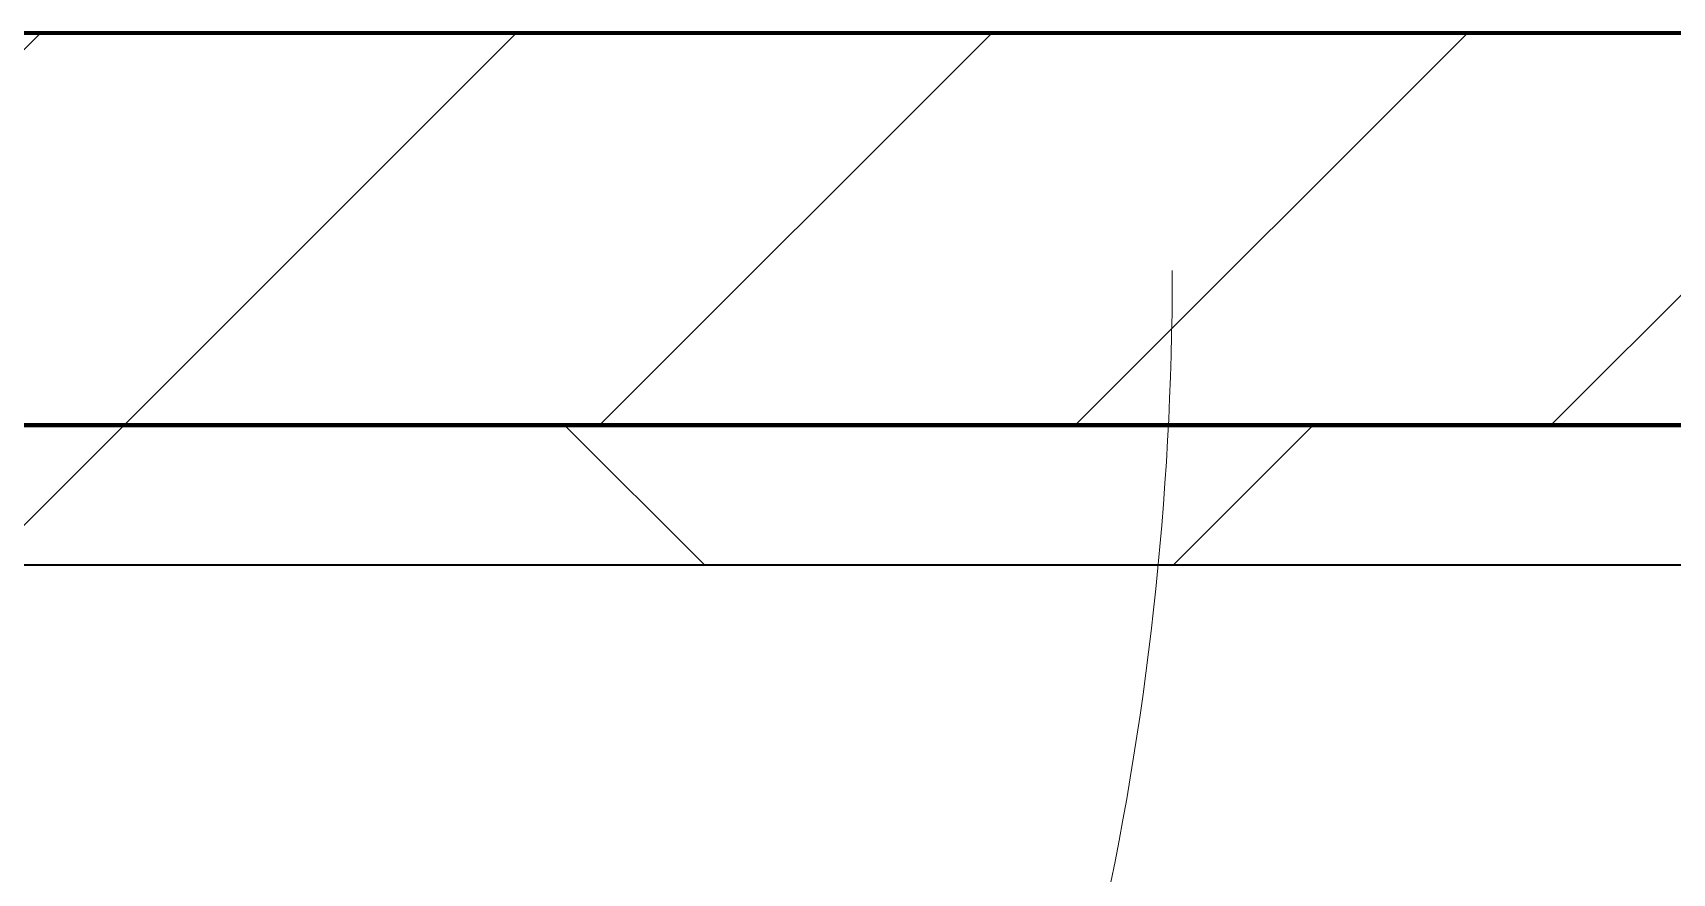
# Model space of a CAD drawing. Header units: millimetres. Extents: x -726012 to -647389, y -20772 to 18805.
# Drawn here: x -697389 to -696804, y 8459 to 8759 of the extents above; entities that cross this region are included whole.
import ezdxf
from ezdxf.xclip import XClip

# ---------------------------------------------------------------- set-up
doc = ezdxf.new("R2010")
doc.units = ezdxf.units.MM
doc.header["$XCLIPFRAME"] = 0
for name, color, linetype, lineweight in [('A-DOOR-E', 2, 'Continuous', 25), ('A-DOOR-OPNG', 2, 'Continuous', 9), ('A-GLAZ-CURT', 2, 'Continuous', 9), ('A-WALL', 5, 'Continuous', 35), ('A-WALL-FNSH', 2, 'Continuous', 35), ('A-WALL-PATT', 1, 'Continuous', 35)]:
    doc.layers.add(name, color=color, linetype=linetype, lineweight=lineweight)
doc.layers.add('A11_ALU.SOLID SHEET', color=2, linetype='Continuous')

# ---------------------------------------------------------------- blocks, each defined once
blk = doc.blocks.new('DPA_AC-SG-PI - A1_1200x1300 mm-V1-4233-01 ENLARGED MULTI-PURPOSE LEVEL - REFLECTED CEILING PLAN - SHEET 4')
at = {"layer": 'A-DOOR-OPNG'}
blk.add_arc((-500, -14.8), 1100, 334.74419, 0, dxfattribs=at)
blk = doc.blocks.new('PPLS-PP19_Custom Tile Pattern - Custom Tile Pattern-V123-4233-01 ENLARGED MULTI-PURPOSE LEVEL - REFLECTED CEILING PLAN - SHEET 4')
at = {"layer": 'A-GLAZ-CURT'}
for p, q in [((-300, 0), (300, 0)), ((300, 0), (-300, 0)), ((195.99, 0), (199.65, 0)), ((199.65, 0), (195.99, 0)), ((200.63, 0), (213.31, 0)), ((213.31, 0), (200.63, 0)), ((230.06, 0), (300, 0)), ((-300, -50), (300, -50)), ((300, -50), (-300, -50))]:
    blk.add_line(p, q, dxfattribs=at)
for points, knots in [([(-3.35, 0), (-0.59, 0), (14.04, 0), (42.82, 0), (88.72, 0), (120.63, 0), (138.28, 0), (138.53, 0)], [-439.821474, -439.821474, -439.821474, -439.821474, -429.606584, -390.253598, -346.313304, -291.370682, -290.5735, -290.5735, -290.5735, -290.5735]), ([(27.89, 0), (29.09, 0), (33.4, 0), (48.37, 0), (71.92, 0), (100.57, 0), (116.36, 0), (128.63, 0), (128.95, 0)], [-147.777612, -147.777612, -147.777612, -147.777612, -135.792042, -118.513713, -97.899267, -63.759246, -39.050993, -35.895543, -35.895543, -35.895543, -35.895543]), ([(136.44, 0), (121.66, 0), (86.93, 0), (51.16, 0), (31.18, 0)], [-106.750556, -106.750556, -106.750556, -106.750556, -59.610984, 0, 0, 0, 0]), ([(36.29, 0), (37.77, 0), (48.82, 0), (64.79, 0), (95.91, 0), (124.45, 0), (132.42, 0), (134.6, 0)], [-314.598523, -314.598523, -314.598523, -314.598523, -305.899624, -287.17622, -249.500363, -194.761443, -152.241002, -152.241002, -152.241002, -152.241002]), ([(168.37, 0), (167.68, 0), (162.47, 0), (147.02, 0), (109.77, 0), (79.78, 0), (65.71, 0), (64, 0)], [-543.375029, -543.375029, -543.375029, -543.375029, -530.793311, -458.593899, -401.860199, -357.622665, -351.694088, -351.694088, -351.694088, -351.694088]), ([(94.4, 0), (94.4, 0), (94.64, 0), (99.11, 0), (108.97, 0), (120.79, 0), (139.94, 0), (163.31, 0), (185.23, 0), (193.62, 0), (194.69, 0), (194.79, 0)], [-2348.345796, -2348.345796, -2348.345796, -2348.345796, -2310.419338, -2233.599744, -2052.234781, -1843.028543, -1530.39897, -1095.004608, -529.74427, -295.064701, -265.121568, -265.121568, -265.121568, -265.121568]), ([(129.02, 0), (129.02, 0), (124.41, 0), (122.35, 0), (114.96, 0), (108.04, 0), (103.09, 0)], [-35.386604, -35.386604, -35.386604, -35.386604, -31.430235, -22.807238, -15.488593, 0, 0, 0, 0]), ([(157.9, 0), (156.77, 0), (151.67, 0), (143.29, 0), (134.04, 0), (126.24, 0), (118.6, 0), (114.23, 0), (111.98, 0), (105.66, 0), (105.23, 0), (105.23, 0)], [-10292.955006, -10292.955006, -10292.955006, -10292.955006, -10098.273015, -9847.788484, -9677.714971, -9567.007022, -9453.21225, -9220.200448, -9012.77275, -8966.157302, -8929.495943, -8929.495943, -8929.495943, -8929.495943]), ([(128.58, 0), (128.8, 0), (130.16, 0), (139.26, 0), (152.67, 0), (161.24, 0), (162.19, 0), (162.75, 0)], [-633.326174, -633.326174, -633.326174, -633.326174, -627.736123, -618.981161, -602.094757, -592.980799, -581.414464, -581.414464, -581.414464, -581.414464]), ([(137.1, 0), (136, 0), (133.64, 0), (129.87, 0), (129.11, 0)], [-670.405967, -670.405967, -670.405967, -670.405967, -651.020627, -640.742133, -640.742133, -640.742133, -640.742133]), ([(193.8, 0), (193.33, 0), (190.11, 0), (183.13, 0), (171, 0), (161.95, 0), (161.28, 0), (158.35, 0), (157.85, 0), (157.77, 0)], [-11665.349007, -11665.349007, -11665.349007, -11665.349007, -11565.880756, -11105.624034, -10839.086983, -10768.332124, -10666.779182, -10580.760289, -10550.278881, -10550.278881, -10550.278881, -10550.278881]), ([(300, 0), (286.53, 0), (254.22, 0), (207.11, 0), (177.41, 0), (159.34, 0), (158.33, 0), (158.3, 0)], [-285.253232, -285.253232, -285.253232, -285.253232, -244.693688, -187.987675, -143.776725, -129.632772, -123.352749, -123.352749, -123.352749, -123.352749]), ([(159.07, 0), (159.13, 0), (160.84, 0), (165.21, 0), (174.15, 0), (185.98, 0), (208.82, 0), (219.42, 0), (230.06, 0)], [-115.643202, -115.643202, -115.643202, -115.643202, -114.681583, -87.660824, -65.295536, -41.623857, -24.459831, 0, 0, 0, 0]), ([(162.75, 0), (165.4, 0), (170.91, 0), (172.61, 0), (172.61, 0)], [-111.264224, -111.264224, -111.264224, -111.264224, -56.742688, -19.085662, -19.085662, -19.085662, -19.085662]), ([(247.1, 0), (246.76, 0), (245.04, 0), (238.34, 0), (226.56, 0), (221.1, 0), (200.27, 0), (182.99, 0), (174.27, 0), (169.67, 0), (168.99, 0)], [-9649.085549, -9649.085549, -9649.085549, -9649.085549, -9581.591397, -9406.094246, -9221.510254, -9016.44624, -8717.832359, -8253.978395, -8152.463617, -8069.855175, -8069.855175, -8069.855175, -8069.855175]), ([(200.7, 0), (196.59, 0), (185.93, 0), (175.3, 0), (169.49, 0)], [-178.968648, -178.968648, -178.968648, -178.968648, -162.427601, -142.916156, -142.916156, -142.916156, -142.916156]), ([(171.51, 0), (176.48, 0), (193.23, 0), (198.1, 0), (200.4, 0), (200.69, 0)], [-7971.819559, -7971.819559, -7971.819559, -7971.819559, -7784.112253, -7606.717214, -7580.375176, -7580.375176, -7580.375176, -7580.375176]), ([(172.07, 0), (177.66, 0), (187.87, 0), (201.08, 0), (207.47, 0), (213.96, 0), (215.11, 0)], [-255.364076, -255.364076, -255.364076, -255.364076, -237.955587, -223.92608, -215.862851, -208.75215, -208.75215, -208.75215, -208.75215]), ([(200.84, 0), (204.01, 0), (208.96, 0), (213.9, 0), (241.96, 0), (266.73, 0), (281.71, 0), (291.71, 0), (296.52, 0), (297.86, 0), (298.09, 0)], [-7575.738696, -7575.738696, -7575.738696, -7575.738696, -7289.299508, -7042.621073, -6582.165592, -6068.460911, -5766.029927, -5566.724884, -5280.360606, -5199.253518, -5199.253518, -5199.253518, -5199.253518]), ([(215.22, 0), (214.62, 0), (210.55, 0), (206.83, 0), (202.71, 0), (201.75, 0)], [-203.825446, -203.825446, -203.825446, -203.825446, -198.527383, -184.406837, -180.398796, -180.398796, -180.398796, -180.398796]), ([(300, 0), (288.22, 0), (262, 0), (230.43, 0), (219.94, 0), (219.02, 0)], [-12528.858583, -12528.858583, -12528.858583, -12528.858583, -11905.454923, -11162.864862, -10856.732305, -10856.732305, -10856.732305, -10856.732305]), ([(219.9, 0), (220.86, 0), (227.84, 0), (242.06, 0), (246.54, 0), (246.96, 0)], [-10670.940496, -10670.940496, -10670.940496, -10670.940496, -10511.382485, -9925.173265, -9834.877357, -9834.877357, -9834.877357, -9834.877357]), ([(284.76, 0), (284.76, 0), (285.09, 0), (287.47, 0), (293.59, 0), (297.76, 0), (300, 0)], [-4110.630118, -4110.630118, -4110.630118, -4110.630118, -4053.389046, -3959.664717, -3862.421465, -3746.95702, -3746.95702, -3746.95702, -3746.95702]), ([(297.38, 0), (295.84, 0), (291.62, 0), (285.38, 0), (284.87, 0)], [-4803.172655, -4803.172655, -4803.172655, -4803.172655, -4358.271401, -4143.037883, -4143.037883, -4143.037883, -4143.037883])]:
    blk.add_open_spline(points, degree=3, knots=knots, dxfattribs=at)
for points in [[(168.74, 0), (168.74, 0), (169.81, 0), (171.51, 0)], [(195.11, 0), (194.91, 0), (194.44, 0), (193.8, 0)]]:
    blk.add_open_spline(points, degree=3, dxfattribs=at)
blk = doc.blocks.new('PPLS-PP19_Custom Tile Pattern - Custom Tile Pattern-V124-4233-01 ENLARGED MULTI-PURPOSE LEVEL - REFLECTED CEILING PLAN - SHEET 4')
at = {"layer": 'A-GLAZ-CURT'}
for p, q in [((-300, 0), (300, 0)), ((300, 0), (-300, 0)), ((-293.07, 0), (-275.75, 0)), ((-275.75, 0), (-293.07, 0)), ((-222.32, 0), (-205, 0)), ((-205, 0), (-222.32, 0)), ((-300, -50), (300, -50)), ((300, -50), (-300, -50))]:
    blk.add_line(p, q, dxfattribs=at)
at = {"layer": 'A-GLAZ-CURT', "flags": 128}
for points in [[(-300, 0), (-291.56, 0), (-283.3, 0), (-275.2, 0), (-267.26, 0), (-259.45, 0), (-251.77, 0), (-244.2, 0), (-236.74, 0), (-229.36, 0), (-222.06, 0), (-214.83, 0), (-207.71, 0), (-200.76, 0), (-194.02, 0), (-187.54, 0), (-181.38, 0), (-175.58, 0), (-170.25, 0), (-165.64, 0), (-162.01, 0), (-159.53, 0), (-157.46, 0), (-154.52, 0), (-149.42, 0), (-141.84, 0), (-132.81, 0), (-126.08, 0)], [(-125.66, 0), (-128.55, 0), (-134.16, 0), (-140.03, 0), (-145.5, 0), (-150.63, 0), (-155.53, 0), (-160.27, 0), (-164.95, 0), (-169.65, 0), (-174.47, 0), (-179.49, 0), (-184.81, 0), (-190.44, 0), (-196.37, 0), (-202.58, 0), (-209.04, 0), (-215.73, 0), (-222.63, 0), (-229.72, 0), (-236.97, 0), (-244.39, 0), (-251.96, 0), (-259.67, 0), (-267.51, 0), (-275.48, 0), (-283.55, 0), (-291.73, 0), (-300, 0)]]:
    blk.add_lwpolyline(points, dxfattribs=at)
at = {"layer": 'A-GLAZ-CURT'}
for points in [[(-300, 0), (-287.55, 0), (-275.31, 0), (-263.64, 0)], [(-262.78, 0), (-264.01, 0), (-264.9, 0), (-265.4, 0)], [(-39.84, 0), (-39.08, 0), (-38.11, 0), (-37.36, 0)], [(24.49, 0), (25.23, 0), (25.72, 0), (26.04, 0)], [(80.35, 0), (79.57, 0), (78.27, 0), (76.63, 0)], [(79.34, 0), (81.22, 0), (82.78, 0), (83.66, 0)], [(84.06, 0), (83.48, 0), (82.41, 0), (81.72, 0)]]:
    blk.add_open_spline(points, degree=3, dxfattribs=at)
for points, knots in [([(-262.92, 0), (-269.62, 0), (-281.69, 0), (-294.48, 0), (-300, 0)], [-14117.930795, -14117.930795, -14117.930795, -14117.930795, -13729.592194, -13439.944408, -13439.944408, -13439.944408, -13439.944408]), ([(-126.01, 0), (-128.89, 0), (-154.33, 0), (-197.51, 0), (-245.27, 0), (-262.67, 0)], [-17398.905779, -17398.905779, -17398.905779, -17398.905779, -17136.203329, -15131.813646, -14122.655609, -14122.655609, -14122.655609, -14122.655609]), ([(-262.66, 0), (-260.28, 0), (-226.76, 0), (-176.74, 0), (-139.25, 0), (-125.98, 0)], [-4638.994264, -4638.994264, -4638.994264, -4638.994264, -4502.809032, -2700.551212, -1150.949541, -1150.949541, -1150.949541, -1150.949541]), ([(-137.88, 0), (-140.56, 0), (-147.66, 0), (-147.69, 0), (-158.72, 0), (-174.02, 0), (-185.59, 0), (-209.77, 0), (-232.01, 0), (-254.12, 0), (-259.77, 0), (-261.69, 0)], [-3187.727384, -3187.727384, -3187.727384, -3187.727384, -2919.378265, -2477.344047, -2237.412286, -2029.680487, -1755.085331, -1400.429864, -858.079193, -543.655514, -265.643949, -265.643949, -265.643949, -265.643949]), ([(-258.6, 0), (-257.91, 0), (-254.26, 0), (-241.25, 0), (-225.99, 0), (-213.1, 0), (-200.2, 0), (-185.8, 0), (-171.77, 0), (-158.7, 0), (-157.22, 0)], [-5722.54675, -5722.54675, -5722.54675, -5722.54675, -5657.471696, -5413.335975, -5017.494783, -4832.723979, -4666.091899, -4349.945572, -4000.813434, -3840.635403, -3840.635403, -3840.635403, -3840.635403]), ([(-133.82, 0), (-135.51, 0), (-137.8, 0), (-149.31, 0), (-162.01, 0), (-177.91, 0), (-199.46, 0), (-216.65, 0), (-231.26, 0), (-233.46, 0), (-234, 0)], [-2731.647847, -2731.647847, -2731.647847, -2731.647847, -2418.507304, -2308.929706, -2113.765672, -1763.376603, -1422.553702, -978.033455, -846.069444, -682.911962, -682.911962, -682.911962, -682.911962]), ([(-233.49, 0), (-233.44, 0), (-232.38, 0), (-230.74, 0), (-225.3, 0), (-223.63, 0)], [-455.274641, -455.274641, -455.274641, -455.274641, -440.605512, -119.536984, 0, 0, 0, 0]), ([(-223.63, 0), (-219.39, 0), (-206.17, 0), (-188.58, 0), (-169.02, 0), (-152.12, 0), (-136.84, 0), (-127.33, 0), (-124.19, 0), (-123.43, 0), (-123.28, 0)], [-5463.295695, -5463.295695, -5463.295695, -5463.295695, -5161.076232, -4739.070012, -4465.409639, -4149.119819, -3839.893365, -3647.167523, -3488.92562, -3439.852845, -3439.852845, -3439.852845, -3439.852845]), ([(-152.35, 0), (-151.03, 0), (-147.71, 0), (-143.57, 0), (-138.62, 0)], [-3494.978217, -3494.978217, -3494.978217, -3494.978217, -3371.022232, -3227.460399, -3227.460399, -3227.460399, -3227.460399]), ([(-118.78, 0), (-121.86, 0), (-126.28, 0), (-136.96, 0), (-147.46, 0), (-150.03, 0), (-150.57, 0)], [-5938.474035, -5938.474035, -5938.474035, -5938.474035, -5700.061948, -5508.838257, -5298.784692, -5196.16478, -5196.16478, -5196.16478, -5196.16478]), ([(-150.34, 0), (-150.07, 0), (-147.75, 0), (-142.79, 0), (-131.88, 0), (-126.03, 0)], [-4948.728362, -4948.728362, -4948.728362, -4948.728362, -4883.323924, -4440.880425, -4088.416663, -4088.416663, -4088.416663, -4088.416663]), ([(-26.75, 0), (-27.82, 0), (-36.18, 0), (-53.55, 0), (-78.2, 0), (-110.94, 0), (-130.52, 0), (-147.74, 0), (-149.07, 0)], [-8718.362214, -8718.362214, -8718.362214, -8718.362214, -8532.293389, -8073.216054, -7508.296369, -7004.680444, -6449.282163, -6277.220794, -6277.220794, -6277.220794, -6277.220794]), ([(-148.23, 0), (-146.94, 0), (-140.15, 0), (-137.28, 0), (-133.93, 0), (-128.78, 0), (-126.5, 0)], [-6162.058746, -6162.058746, -6162.058746, -6162.058746, -6017.569127, -5560.701257, -5364.112219, -5231.017328, -5231.017328, -5231.017328, -5231.017328]), ([(-86.16, 0), (-91.37, 0), (-104.13, 0), (-122.65, 0), (-139.03, 0), (-146.11, 0), (-146.95, 0)], [-1681.3698, -1681.3698, -1681.3698, -1681.3698, -1374.161226, -945.742622, -741.901385, -489.130243, -489.130243, -489.130243, -489.130243]), ([(-146.69, 0), (-146.59, 0), (-145.49, 0), (-136.23, 0), (-129.13, 0), (-125.94, 0)], [-420.34245, -420.34245, -420.34245, -420.34245, -406.956646, -290.263673, -22.907566, -22.907566, -22.907566, -22.907566]), ([(-127.41, 0), (-131.63, 0), (-133.16, 0), (-134.09, 0), (-134.15, 0)], [-8540.990293, -8540.990293, -8540.990293, -8540.990293, -8266.114998, -8246.473386, -8246.473386, -8246.473386, -8246.473386]), ([(-134.15, 0), (-133.32, 0), (-130.31, 0), (-117.33, 0), (-92.04, 0), (-74.02, 0), (-62.74, 0), (-60.36, 0), (-59.97, 0)], [-7657.439573, -7657.439573, -7657.439573, -7657.439573, -7293.749979, -6839.55839, -6236.997189, -5713.340575, -5140.470607, -5006.787413, -5006.787413, -5006.787413, -5006.787413]), ([(-120.13, 0), (-120.14, 0), (-120.24, 0), (-121.3, 0), (-129.25, 0), (-133.82, 0)], [-2933.992132, -2933.992132, -2933.992132, -2933.992132, -2920.575025, -2840.280255, -2731.647847, -2731.647847, -2731.647847, -2731.647847]), ([(-113.43, 0), (-113.44, 0), (-113.96, 0), (-119.73, 0), (-125.43, 0), (-127.03, 0), (-127.41, 0)], [-328.499627, -328.499627, -328.499627, -328.499627, -282.672656, -98.539552, -24.539552, 0, 0, 0, 0]), ([(-126.04, 0), (-122.09, 0), (-108.55, 0), (-86.68, 0), (-66.51, 0), (-59.13, 0), (-57.68, 0)], [-5222.215009, -5222.215009, -5222.215009, -5222.215009, -4994.692869, -4542.524482, -4008.285538, -3862.200143, -3862.200143, -3862.200143, -3862.200143]), ([(-125.75, 0), (-125.28, 0), (-120.38, 0), (-107.3, 0), (-90.42, 0), (-75.26, 0), (-68.41, 0), (-65.12, 0), (-63.63, 0)], [-4082.700899, -4082.700899, -4082.700899, -4082.700899, -4054.690705, -3793.097032, -3402.597032, -3144.956779, -3050.982048, -2969.237017, -2969.237017, -2969.237017, -2969.237017]), ([(-72.93, 0), (-75.51, 0), (-89.55, 0), (-108.92, 0), (-125.61, 0)], [-19442.345229, -19442.345229, -19442.345229, -19442.345229, -18935.241197, -17411.007533, -17411.007533, -17411.007533, -17411.007533]), ([(-125.15, 0), (-124.93, 0), (-121.96, 0), (-113.01, 0), (-98.9, 0), (-85.29, 0), (-71.67, 0), (-65.93, 0), (-65.07, 0)], [-3362.7396, -3362.7396, -3362.7396, -3362.7396, -3342.215224, -3074.362186, -2902.289527, -2605.247022, -2322.099534, -2241.8264, -2241.8264, -2241.8264, -2241.8264]), ([(-124.91, 0), (-124.01, 0), (-118.66, 0), (-110.8, 0), (-99.5, 0), (-91.46, 0)], [-1108.984966, -1108.984966, -1108.984966, -1108.984966, -1002.059161, -460.363443, 0, 0, 0, 0]), ([(-122.08, 0), (-122.01, 0), (-121.69, 0), (-121.2, 0), (-120.88, 0)], [-3136.336417, -3136.336417, -3136.336417, -3136.336417, -3110.304437, -3035.164275, -3035.164275, -3035.164275, -3035.164275]), ([(-58.72, 0), (-59.58, 0), (-65.71, 0), (-81.23, 0), (-99.51, 0), (-114.02, 0), (-117.28, 0), (-118.78, 0)], [-1113.463882, -1113.463882, -1113.463882, -1113.463882, -1060.00838, -740.068933, -229.489605, -116.330425, 0, 0, 0, 0]), ([(-117.74, 0), (-117.19, 0), (-114.78, 0), (-113.43, 0), (-113.43, 0)], [-821.249067, -821.249067, -821.249067, -821.249067, -394.672656, -330.879064, -330.879064, -330.879064, -330.879064]), ([(-57.66, 0), (-58.64, 0), (-66.43, 0), (-85.2, 0), (-107.61, 0), (-116.56, 0), (-117.56, 0)], [-2939.821598, -2939.821598, -2939.821598, -2939.821598, -2842.901703, -2193.204658, -1433.981041, -985.49888, -985.49888, -985.49888, -985.49888]), ([(-115.82, 0), (-114.96, 0), (-110.41, 0), (-96.78, 0), (-71.33, 0), (-42.53, 0), (-12.78, 0), (4.23, 0), (9.64, 0), (10.14, 0), (10.18, 0)], [-5724.064692, -5724.064692, -5724.064692, -5724.064692, -5430.283136, -5103.229623, -4799.173296, -4065.652676, -3589.737505, -3285.047089, -3066.359526, -3044.715262, -3044.715262, -3044.715262, -3044.715262]), ([(-58.02, 0), (-62.73, 0), (-75.69, 0), (-94, 0), (-112.01, 0), (-114.94, 0), (-115.63, 0)], [-1461.463326, -1461.463326, -1461.463326, -1461.463326, -1208.454564, -789.402658, -501.969187, -243.577221, -243.577221, -243.577221, -243.577221]), ([(-91.46, 0), (-90.09, 0), (-84.7, 0), (-77.43, 0), (-72.73, 0), (-72.64, 0), (-72.64, 0)], [-19832.387487, -19832.387487, -19832.387487, -19832.387487, -19753.885894, -19541.04734, -19478.625389, -19471.062469, -19471.062469, -19471.062469, -19471.062469]), ([(-63.96, 0), (-64.13, 0), (-72.5, 0), (-80.63, 0), (-86.16, 0)], [-2171.769325, -2171.769325, -2171.769325, -2171.769325, -2007.031671, -1681.3698, -1681.3698, -1681.3698, -1681.3698]), ([(-29.03, 0), (-33.97, 0), (-43.74, 0), (-56.37, 0), (-71.66, 0), (-77.83, 0), (-82.66, 0), (-83.28, 0), (-83.28, 0)], [-2680.714891, -2680.714891, -2680.714891, -2680.714891, -2413.671296, -2161.752162, -2006.592567, -1646.621388, -1424.436217, -1393.971743, -1393.971743, -1393.971743, -1393.971743]), ([(-83.28, 0), (-83.28, 0), (-82.91, 0), (-76.14, 0), (-67.21, 0), (-60.68, 0), (-57.66, 0)], [-1393.4169, -1393.4169, -1393.4169, -1393.4169, -1353.722004, -1274.333717, -1073.56893, -877.803025, -877.803025, -877.803025, -877.803025]), ([(-66.39, 0), (-66.39, 0), (-63.63, 0), (-53.63, 0), (-34.42, 0), (-29.82, 0), (-29.19, 0)], [-2493.31794, -2493.31794, -2493.31794, -2493.31794, -2315.303971, -1809.437387, -963.711516, -666.19313, -666.19313, -666.19313, -666.19313]), ([(-58.46, 0), (-62.45, 0), (-65.96, 0), (-66.37, 0), (-66.38, 0)], [-2831.320802, -2831.320802, -2831.320802, -2831.320802, -2542.574734, -2498.224237, -2498.224237, -2498.224237, -2498.224237]), ([(-63.63, 0), (-61.49, 0), (-59.33, 0), (-57.93, 0), (-57.86, 0)], [-2969.237017, -2969.237017, -2969.237017, -2969.237017, -2851.217951, -2845.518808, -2845.518808, -2845.518808, -2845.518808]), ([(31.18, 0), (25.97, 0), (11.99, 0), (-16.92, 0), (-41.87, 0), (-55.85, 0), (-57.74, 0)], [-4496.803627, -4496.803627, -4496.803627, -4496.803627, -4222.080604, -3745.412743, -2981.410125, -2848.284384, -2848.284384, -2848.284384, -2848.284384]), ([(9.32, 0), (9.08, 0), (7.65, 0), (2.57, 0), (-12.23, 0), (-25.64, 0), (-40, 0), (-51.66, 0), (-57.71, 0)], [-2922.926651, -2922.926651, -2922.926651, -2922.926651, -2882.788014, -2720.818881, -2518.50168, -2125.455881, -1792.521578, -1466.981642, -1466.981642, -1466.981642, -1466.981642]), ([(-57.66, 0), (-56.55, 0), (-54.24, 0), (-45.2, 0), (-40.79, 0), (-40.46, 0), (-40.44, 0)], [-2839.137991, -2839.137991, -2839.137991, -2839.137991, -2734.127174, -2474.780881, -2410.990208, -2350.645972, -2350.645972, -2350.645972, -2350.645972]), ([(-57.64, 0), (-55.94, 0), (-53.15, 0), (-48.53, 0), (-30.79, 0), (-18.03, 0), (8.61, 0), (15.02, 0), (22.91, 0), (31, 0), (39.04, 0), (51.19, 0), (58.74, 0), (61.34, 0), (61.45, 0)], [-3860.98898, -3860.98898, -3860.98898, -3860.98898, -3689.699207, -3546.54457, -3315.260113, -2864.387349, -2439.246196, -2084.094819, -1956.422387, -1818.904206, -1645.594513, -1443.202566, -1228.752106, -1120.932285, -1120.932285, -1120.932285, -1120.932285]), ([(-36.33, 0), (-36.43, 0), (-37.27, 0), (-45.02, 0), (-46.01, 0), (-53.38, 0), (-57.62, 0)], [-1855.773136, -1855.773136, -1855.773136, -1855.773136, -1810.870157, -1672.078046, -1405.135169, -1136.547005, -1136.547005, -1136.547005, -1136.547005]), ([(-57.51, 0), (-57.39, 0), (-56.45, 0), (-54.23, 0), (-46.33, 0), (-42.62, 0), (-41.76, 0)], [-4712.270506, -4712.270506, -4712.270506, -4712.270506, -4680.891996, -4469.85053, -4321.566175, -4270.495146, -4270.495146, -4270.495146, -4270.495146]), ([(-36.62, 0), (-36.62, 0), (-40.35, 0), (-43.96, 0), (-51.33, 0), (-57.16, 0)], [-4069.478503, -4069.478503, -4069.478503, -4069.478503, -3858.647035, -3538.256648, -2956.49664, -2956.49664, -2956.49664, -2956.49664]), ([(-56.73, 0), (-53.59, 0), (-45.6, 0), (-36.49, 0), (-33.57, 0), (-29.94, 0), (-28.57, 0)], [-857.828765, -857.828765, -857.828765, -857.828765, -651.549973, -296.515819, -83.513472, 0, 0, 0, 0]), ([(-51.83, 0), (-51.83, 0), (-51.78, 0), (-47.4, 0), (-46.01, 0), (-40.22, 0), (-36.78, 0)], [-632.814994, -632.814994, -632.814994, -632.814994, -627.965721, -508.377888, -260.442412, 0, 0, 0, 0]), ([(76.63, 0), (74.8, 0), (67.65, 0), (53.52, 0), (37, 0), (24.07, 0), (12.82, 0), (-2.9, 0), (-20.62, 0), (-32.81, 0), (-44.85, 0), (-51.43, 0), (-51.79, 0)], [-3095.572228, -3095.572228, -3095.572228, -3095.572228, -2950.589685, -2634.532728, -2313.748533, -2106.613311, -1925.670641, -1617.263037, -1290.787923, -1039.307308, -819.71621, -644.910881, -644.910881, -644.910881, -644.910881]), ([(-41.76, 0), (-39.9, 0), (-37.72, 0), (-36.92, 0), (-36.77, 0)], [-4270.495146, -4270.495146, -4270.495146, -4270.495146, -4161.040818, -4106.245333, -4106.245333, -4106.245333, -4106.245333]), ([(-36.78, 0), (-32.43, 0), (-19.22, 0), (8.83, 0), (43.36, 0), (68.36, 0), (77.7, 0), (79.01, 0)], [-6191.144455, -6191.144455, -6191.144455, -6191.144455, -5862.463379, -5340.621928, -4573.028122, -4094.177415, -4005.865178, -4005.865178, -4005.865178, -4005.865178]), ([(-36.29, 0), (-36.29, 0), (-34.66, 0), (-28.88, 0), (-26.95, 0), (-26.54, 0)], [-9150.272121, -9150.272121, -9150.272121, -9150.272121, -9057.163041, -8919.836787, -8834.607043, -8834.607043, -8834.607043, -8834.607043]), ([(30.82, 0), (29.27, 0), (20.14, 0), (3.54, 0), (-16.58, 0), (-34.76, 0), (-36.04, 0)], [-10462.034656, -10462.034656, -10462.034656, -10462.034656, -10363.088938, -9884.23066, -9424.652049, -9182.880979, -9182.880979, -9182.880979, -9182.880979]), ([(-33.34, 0), (-33.34, 0), (-32.93, 0), (-31.16, 0), (-30.52, 0)], [-2415.024266, -2415.024266, -2415.024266, -2415.024266, -2357.633367, -2323.618664, -2323.618664, -2323.618664, -2323.618664]), ([(9.89, 0), (6.93, 0), (-2.75, 0), (-17.84, 0), (-30.57, 0), (-31.82, 0), (-32, 0)], [-3485.427997, -3485.427997, -3485.427997, -3485.427997, -3333.063701, -2994.501669, -2698.150104, -2614.070998, -2614.070998, -2614.070998, -2614.070998]), ([(-30.76, 0), (-30.73, 0), (-29.99, 0), (-23.47, 0), (-15.75, 0), (-15.19, 0)], [-54176.191683, -54176.191683, -54176.191683, -54176.191683, -54157.274271, -53749.15266, -53717.791567, -53717.791567, -53717.791567, -53717.791567]), ([(-30.52, 0), (-27.11, 0), (-17.83, 0), (5.99, 0), (22.06, 0), (37.44, 0), (45.92, 0), (57.76, 0), (64.47, 0), (72.74, 0), (75.22, 0), (76.03, 0), (76.21, 0)], [-2323.618664, -2323.618664, -2323.618664, -2323.618664, -2142.497158, -1716.209403, -1206.526904, -1089.329421, -901.315459, -753.071572, -495.328968, -421.953223, -334.951786, -290.452333, -290.452333, -290.452333, -290.452333]), ([(-13, 0), (-14.35, 0), (-17.68, 0), (-25.97, 0), (-29.52, 0), (-30.21, 0)], [-55207.591944, -55207.591944, -55207.591944, -55207.591944, -54789.006179, -54461.685999, -54290.791712, -54290.791712, -54290.791712, -54290.791712]), ([(8.33, 0), (8.19, 0), (7.18, 0), (0.32, 0), (-13.89, 0), (-24.92, 0), (-29.03, 0)], [-3574.286521, -3574.286521, -3574.286521, -3574.286521, -3526.962355, -3285.499107, -2903.012179, -2680.714891, -2680.714891, -2680.714891, -2680.714891]), ([(-28.98, 0), (-28.66, 0), (-27.39, 0), (-24.45, 0), (-22.56, 0)], [-166.548282, -166.548282, -166.548282, -166.548282, -102.06493, 0, 0, 0, 0]), ([(-28.57, 0), (-26.93, 0), (-20.29, 0), (-11.45, 0), (0.65, 0), (7.8, 0), (10.05, 0)], [-5361.429781, -5361.429781, -5361.429781, -5361.429781, -5261.36855, -5050.479954, -4785.90057, -4666.429624, -4666.429624, -4666.429624, -4666.429624]), ([(-22.56, 0), (-20.27, 0), (-17.03, 0), (-11.36, 0), (-7.66, 0), (-6.6, 0), (-6.44, 0)], [-56468.192263, -56468.192263, -56468.192263, -56468.192263, -56344.022017, -56303.229861, -56166.290093, -56124.392176, -56124.392176, -56124.392176, -56124.392176]), ([(-15.19, 0), (-13.07, 0), (7.48, 0), (42.82, 0), (88.72, 0), (120.63, 0), (138.28, 0), (138.53, 0)], [-461.142613, -461.142613, -461.142613, -461.142613, -429.606584, -390.253598, -346.313304, -291.370682, -290.5735, -290.5735, -290.5735, -290.5735]), ([(-6.54, 0), (-6.73, 0), (-7.2, 0), (-7.6, 0), (-7.79, 0)], [-56009.792147, -56009.792147, -56009.792147, -56009.792147, -55949.290093, -55895.192118, -55895.192118, -55895.192118, -55895.192118]), ([(-2.63, 0), (-2.47, 0), (-1.22, 0), (3.81, 0), (9.06, 0), (10.05, 0)], [-226.825321, -226.825321, -226.825321, -226.825321, -220.269177, -206.416616, -203.360633, -203.360633, -203.360633, -203.360633]), ([(10.61, 0), (6.21, 0), (1.85, 0), (-1.67, 0), (-2.25, 0)], [-272.641853, -272.641853, -272.641853, -272.641853, -246.234814, -234.646884, -234.646884, -234.646884, -234.646884]), ([(10.62, 0), (12.11, 0), (17.25, 0), (22.54, 0), (24.49, 0)], [-202.766451, -202.766451, -202.766451, -202.766451, -198.214427, -187.717507, -187.717507, -187.717507, -187.717507]), ([(10.64, 0), (11.76, 0), (15.77, 0), (21.24, 0), (24.62, 0), (24.72, 0), (24.72, 0)], [-4656.026655, -4656.026655, -4656.026655, -4656.026655, -4596.498881, -4445.288762, -4384.376941, -4376.041937, -4376.041937, -4376.041937, -4376.041937]), ([(70.61, 0), (66.16, 0), (55.8, 0), (39.61, 0), (27.22, 0), (15.86, 0), (10.66, 0)], [-4647.237329, -4647.237329, -4647.237329, -4647.237329, -4326.416877, -4098.545751, -3766.694881, -3498.540156, -3498.540156, -3498.540156, -3498.540156]), ([(78.98, 0), (71.99, 0), (57.37, 0), (35.84, 0), (19.82, 0), (13.23, 0), (11.17, 0)], [-351.06639, -351.06639, -351.06639, -351.06639, -330.153101, -307.516438, -285.83788, -273.754698, -273.754698, -273.754698, -273.754698]), ([(24.69, 0), (24.54, 0), (20.99, 0), (16.4, 0), (12.55, 0), (11.19, 0)], [-4368.572414, -4368.572414, -4368.572414, -4368.572414, -4306.476363, -4080.000647, -3872.143731, -3872.143731, -3872.143731, -3872.143731]), ([(18.16, 0), (19.15, 0), (24.25, 0), (25.66, 0), (26.12, 0)], [-5700.113719, -5700.113719, -5700.113719, -5700.113719, -5554.232259, -5302.431367, -5302.431367, -5302.431367, -5302.431367]), ([(78.52, 0), (76.95, 0), (72.29, 0), (62.26, 0), (51.85, 0), (43.81, 0), (29.53, 0), (20.67, 0), (18.85, 0), (18.16, 0)], [-7033.519254, -7033.519254, -7033.519254, -7033.519254, -6924.452779, -6738.82075, -6548.303034, -6314.283804, -6135.05769, -5972.647715, -5832.674503, -5832.674503, -5832.674503, -5832.674503]), ([(27.44, 0), (27.9, 0), (29.54, 0), (38.07, 0), (53.39, 0), (70.02, 0), (77.08, 0), (78.48, 0)], [-5037.309798, -5037.309798, -5037.309798, -5037.309798, -4887.603822, -4705.298446, -4353.683244, -3960.84581, -3844.262741, -3844.262741, -3844.262741, -3844.262741]), ([(27.89, 0), (29.09, 0), (33.4, 0), (48.37, 0), (64.04, 0), (74.64, 0), (78.1, 0)], [-147.777612, -147.777612, -147.777612, -147.777612, -135.792042, -118.513713, -97.899267, -87.867769, -87.867769, -87.867769, -87.867769]), ([(53.18, 0), (53.06, 0), (52.22, 0), (44.99, 0), (36.46, 0), (30.82, 0)], [-622.740158, -622.740158, -622.740158, -622.740158, -566.066452, -360.610861, 0, 0, 0, 0]), ([(136.44, 0), (121.66, 0), (86.93, 0), (51.16, 0), (31.18, 0)], [-106.750556, -106.750556, -106.750556, -106.750556, -59.610984, 0, 0, 0, 0]), ([(146.31, 0), (144.65, 0), (133.85, 0), (109.77, 0), (76.86, 0), (57.82, 0), (46.51, 0), (41.18, 0), (36.02, 0), (35.54, 0), (35.54, 0)], [-469.576156, -469.576156, -469.576156, -469.576156, -458.593899, -401.860199, -357.622665, -341.267687, -334.000314, -326.15566, -319.318397, -317.489778, -317.489778, -317.489778, -317.489778]), ([(36.29, 0), (37.77, 0), (48.82, 0), (61.3, 0), (72.75, 0), (78.98, 0)], [-314.598523, -314.598523, -314.598523, -314.598523, -305.899624, -287.17622, -263.720639, -263.720639, -263.720639, -263.720639]), ([(61.47, 0), (61.47, 0), (61.21, 0), (54.61, 0), (53.71, 0), (53.56, 0)], [-1113.311073, -1113.311073, -1113.311073, -1113.311073, -1096.402191, -891.204116, -747.28819, -747.28819, -747.28819, -747.28819]), ([(76.22, 0), (75.58, 0), (73.64, 0), (71.05, 0), (70.61, 0)], [-193.634889, -193.634889, -193.634889, -193.634889, -31.537676, 0, 0, 0, 0]), ([(78.98, 0), (86.99, 0), (103.34, 0), (116.36, 0), (128.63, 0), (128.95, 0)], [-87.011468, -87.011468, -87.011468, -87.011468, -63.759246, -39.050993, -35.895543, -35.895543, -35.895543, -35.895543]), ([(114.39, 0), (114.2, 0), (112.08, 0), (105.42, 0), (92.38, 0), (86.62, 0), (80.29, 0), (79.01, 0)], [-8148.58938, -8148.58938, -8148.58938, -8148.58938, -8105.191388, -7723.759874, -7531.75727, -7135.649961, -7045.032883, -7045.032883, -7045.032883, -7045.032883]), ([(79.08, 0), (79.87, 0), (84.97, 0), (86.01, 0), (92.51, 0), (94.33, 0)], [-3827.300632, -3827.300632, -3827.300632, -3827.300632, -3759.045785, -3336.541051, -2783.776468, -2783.776468, -2783.776468, -2783.776468]), ([(79.6, 0), (83.17, 0), (101.04, 0), (124.45, 0), (132.42, 0), (134.6, 0)], [-262.939312, -262.939312, -262.939312, -262.939312, -249.500363, -194.761443, -152.241002, -152.241002, -152.241002, -152.241002]), ([(103.09, 0), (101.08, 0), (93.42, 0), (85.62, 0), (79.89, 0)], [-375.435014, -375.435014, -375.435014, -375.435014, -369.147452, -351.970326, -351.970326, -351.970326, -351.970326]), ([(94.4, 0), (94.4, 0), (94.64, 0), (99.11, 0), (108.97, 0), (120.79, 0), (139.94, 0), (163.31, 0), (185.23, 0), (193.62, 0), (194.69, 0), (194.79, 0)], [-2348.345796, -2348.345796, -2348.345796, -2348.345796, -2310.419338, -2233.599744, -2052.234781, -1843.028543, -1530.39897, -1095.004608, -529.74427, -295.064701, -265.121568, -265.121568, -265.121568, -265.121568]), ([(129.02, 0), (129.02, 0), (124.41, 0), (122.35, 0), (114.96, 0), (108.04, 0), (103.09, 0)], [-35.386604, -35.386604, -35.386604, -35.386604, -31.430235, -22.807238, -15.488593, 0, 0, 0, 0]), ([(146.23, 0), (144.78, 0), (140.7, 0), (134.04, 0), (126.24, 0), (118.6, 0), (114.23, 0), (111.98, 0), (105.66, 0), (105.23, 0), (105.23, 0)], [-9949.856506, -9949.856506, -9949.856506, -9949.856506, -9847.788484, -9677.714971, -9567.007022, -9453.21225, -9220.200448, -9012.77275, -8966.157302, -8929.495943, -8929.495943, -8929.495943, -8929.495943]), ([(105.26, 0), (105.52, 0), (111.01, 0), (112.65, 0), (113.59, 0)], [-8920.561005, -8920.561005, -8920.561005, -8920.561005, -8814.835624, -8577.462505, -8577.462505, -8577.462505, -8577.462505])]:
    blk.add_open_spline(points, degree=3, knots=knots, dxfattribs=at)
blk = doc.blocks.new('*U885')
at = {"layer": 'A-GLAZ-CURT', "rotation": 180}
for name, p in [('PPLS-PP19_Custom Tile Pattern - Custom Tile Pattern-V124-4233-01 ENLARGED MULTI-PURPOSE LEVEL - REFLECTED CEILING PLAN - SHEET 4', (-21000, 16110.41)), ('PPLS-PP19_Custom Tile Pattern - Custom Tile Pattern-V123-4233-01 ENLARGED MULTI-PURPOSE LEVEL - REFLECTED CEILING PLAN - SHEET 4', (-20400, 16110.41))]:
    blk.add_blockref(name, p, dxfattribs=at)
blk = doc.blocks.new('*U1287')
blk.add_lwpolyline([(21173.36, -580), (28210, -580), (28210, -6849.96), (45954.15, -6849.96), (45954.15, 600), (82995.06, 600), (83086.47, 650), (90052, 650), (90392, 990), (103159.16, 990), (103159.16, 4990), (21173.36, 4990), (21173.36, 3485.45), (21203.36, 3485.45), (21203.36, 925.54), (21173.36, 925.54), (21173.36, -580)])

msp = doc.modelspace()

# ---------------------------------------------------------------- hatches: boundary and pattern name
at = {"layer": 'A-WALL-PATT', "lineweight": 9}
h = msp.add_hatch(dxfattribs=at)
h.set_pattern_fill('FP_2', color=256, style=0, pattern_type=2)
h.set_pattern_definition([(45, (0, 0), (-84.852814, 84.852814), [])])
h.paths.add_polyline_path([(-653287.78, 8619.02), (-652194.48, 8619.02), (-652194.48, 8759.02), (-722165.55, 8759.02), (-722165.55, 8619.02), (-719625.62, 8619.02), (-719676.02, 8641.53), (-719679.79, 8639.36), (-719684.96, 8639.36), (-719691.03, 8644.02), (-719692.03, 8648.69), (-719757.37, 8677.88), (-719739.02, 8718.97), (-719515.31, 8619.02), (-716025.62, 8619.02), (-716076.02, 8641.53), (-716079.79, 8639.36), (-716084.96, 8639.36), (-716091.03, 8644.02), (-716092.03, 8648.69), (-716157.37, 8677.88), (-716139.02, 8718.97), (-715915.31, 8619.02), (-712425.62, 8619.02), (-712476.02, 8641.53), (-712479.79, 8639.36), (-712484.96, 8639.36), (-712491.03, 8644.02), (-712492.03, 8648.69), (-712557.37, 8677.88), (-712539.02, 8718.97), (-712315.31, 8619.02), (-708825.62, 8619.02), (-708876.02, 8641.53), (-708879.79, 8639.36), (-708884.96, 8639.36), (-708891.03, 8644.02), (-708892.03, 8648.69), (-708957.37, 8677.88), (-708939.02, 8718.97), (-708715.31, 8619.02), (-705225.62, 8619.02), (-705276.02, 8641.53), (-705279.79, 8639.36), (-705284.96, 8639.36), (-705291.03, 8644.02), (-705292.03, 8648.69), (-705357.37, 8677.88), (-705339.02, 8718.97), (-705115.31, 8619.02), (-701625.62, 8619.02), (-701676.02, 8641.53), (-701679.79, 8639.36), (-701684.96, 8639.36), (-701691.03, 8644.02), (-701692.03, 8648.69), (-701757.37, 8677.88), (-701739.02, 8718.97), (-701515.31, 8619.02), (-698025.62, 8619.02), (-698076.02, 8641.53), (-698079.79, 8639.36), (-698084.96, 8639.36), (-698091.03, 8644.02), (-698092.03, 8648.69), (-698157.37, 8677.88), (-698139.02, 8718.97), (-697915.31, 8619.02), (-694425.62, 8619.02), (-694476.02, 8641.53), (-694479.79, 8639.36), (-694484.96, 8639.36), (-694491.03, 8644.02), (-694492.03, 8648.69), (-694557.37, 8677.88), (-694539.02, 8718.97), (-694315.31, 8619.02), (-690825.62, 8619.02), (-690876.02, 8641.53), (-690879.79, 8639.36), (-690884.96, 8639.36), (-690891.03, 8644.02), (-690892.03, 8648.69), (-690957.37, 8677.88), (-690939.02, 8718.97), (-690715.31, 8619.02), (-687225.62, 8619.02), (-687276.02, 8641.53), (-687279.79, 8639.36), (-687284.96, 8639.36), (-687291.03, 8644.02), (-687292.03, 8648.69), (-687357.37, 8677.88), (-687339.02, 8718.97), (-687115.31, 8619.02), (-683626.8, 8619.54), (-683676.02, 8641.53), (-683679.79, 8639.36), (-683684.96, 8639.36), (-683691.03, 8644.02), (-683692.03, 8648.69), (-683757.37, 8677.88), (-683739.02, 8718.97), (-683515.31, 8619.02), (-680025.62, 8619.02), (-680076.02, 8641.53), (-680079.79, 8639.36), (-680084.96, 8639.36), (-680091.03, 8644.02), (-680092.03, 8648.69), (-680157.37, 8677.88), (-680139.02, 8718.97), (-679915.31, 8619.02), (-676425.62, 8619.02), (-676476.02, 8641.53), (-676479.79, 8639.36), (-676484.96, 8639.36), (-676491.03, 8644.02), (-676492.03, 8648.69), (-676557.37, 8677.88), (-676539.02, 8718.97), (-676315.31, 8619.02), (-672825.62, 8619.02), (-672876.02, 8641.53), (-672879.79, 8639.36), (-672884.96, 8639.36), (-672891.03, 8644.02), (-672892.03, 8648.69), (-672957.37, 8677.88), (-672939.02, 8718.97), (-672715.31, 8619.02), (-669225.62, 8619.02), (-669276.02, 8641.53), (-669279.79, 8639.36), (-669284.96, 8639.36), (-669291.03, 8644.02), (-669292.03, 8648.69), (-669357.37, 8677.88), (-669339.02, 8718.97), (-669115.31, 8619.02), (-665625.62, 8619.02), (-665676.02, 8641.53), (-665679.79, 8639.36), (-665684.96, 8639.36), (-665691.03, 8644.02), (-665692.03, 8648.69), (-665757.37, 8677.88), (-665739.02, 8718.97), (-665515.31, 8619.02), (-662025.62, 8619.02), (-662076.02, 8641.53), (-662079.79, 8639.36), (-662084.96, 8639.36), (-662091.03, 8644.02), (-662092.03, 8648.69), (-662157.37, 8677.88), (-662139.02, 8718.97), (-661915.31, 8619.02), (-658425.62, 8619.02), (-658476.02, 8641.53), (-658480.95, 8639.36), (-658484.96, 8639.36), (-658491.03, 8644.02), (-658492.03, 8648.69), (-658557.37, 8677.88), (-658539.02, 8718.97), (-658315.31, 8619.02), (-654825.62, 8619.02), (-654876.02, 8641.53), (-654879.79, 8639.36), (-654884.96, 8639.36), (-654891.03, 8644.02), (-654892.03, 8648.69), (-654957.37, 8677.88), (-654939.02, 8718.97), (-654715.31, 8619.02), (-653356.11, 8619.02)])
h = msp.add_hatch(dxfattribs=at)
h.set_pattern_fill('FP_3', color=256, style=0, pattern_type=2)
h.set_pattern_definition([(45, (0, 0), (-212.13203, 212.13203), []), (135, (0, 0), (-212.13203, -212.13203), [])])
h.paths.add_polyline_path([(-652194.48, 8569.02), (-652194.48, 8619.02), (-654715.31, 8619.02), (-654603.39, 8569.02), (-652262.82, 8569.02)])
h.paths.add_polyline_path([(-655132.72, 8569.02), (-654713.71, 8569.02), (-654825.62, 8619.02), (-658315.31, 8619.02), (-658203.39, 8569.02), (-655201.05, 8569.02)])
h.paths.add_polyline_path([(-658344.29, 8569.02), (-658313.71, 8569.02), (-658425.62, 8619.02), (-661915.31, 8619.02), (-661803.39, 8569.02), (-658412.62, 8569.02)])
h.paths.add_polyline_path([(-662444.15, 8569.02), (-661913.71, 8569.02), (-662025.62, 8619.02), (-665515.31, 8619.02), (-665403.39, 8569.02), (-662512.48, 8569.02)])
h.paths.add_polyline_path([(-665782.37, 8569.02), (-665513.71, 8569.02), (-665625.62, 8619.02), (-669115.31, 8619.02), (-669003.39, 8569.02), (-665860.71, 8569.02)])
h.paths.add_polyline_path([(-670712.22, 8569.02), (-669113.71, 8569.02), (-669225.62, 8619.02), (-672715.31, 8619.02), (-672603.39, 8569.02), (-670780.55, 8569.02)])
h.paths.add_polyline_path([(-672967.14, 8569.02), (-672713.71, 8569.02), (-672825.62, 8619.02), (-676315.31, 8619.02), (-676203.39, 8569.02), (-672982.37, 8569.02)])
h.paths.add_polyline_path([(-676313.71, 8569.02), (-676425.62, 8619.02), (-679915.31, 8619.02), (-679803.39, 8569.02), (-676315.37, 8569.02)])
h.paths.add_polyline_path([(-679913.71, 8569.02), (-680025.62, 8619.02), (-683515.31, 8619.02), (-683403.39, 8569.02), (-679936.92, 8569.02)])
h.paths.add_polyline_path([(-685676.73, 8569.02), (-683513.71, 8569.02), (-683626.8, 8619.02), (-687115.31, 8619.02), (-687003.39, 8569.02), (-685745.06, 8569.02)])
h.paths.add_polyline_path([(-687113.71, 8569.02), (-687225.62, 8619.02), (-690715.31, 8619.02), (-690603.39, 8569.02), (-687180.02, 8569.02)])
h.paths.add_polyline_path([(-690713.71, 8569.02), (-690825.62, 8619.02), (-694315.31, 8619.02), (-694203.39, 8569.02), (-690733.24, 8569.02)])
h.paths.add_polyline_path([(-700582.37, 8569.02), (-697913.71, 8569.02), (-698025.62, 8619.02), (-701515.31, 8619.02), (-701403.39, 8569.02), (-700709.58, 8569.02)])
h.paths.add_polyline_path([(-694313.71, 8569.02), (-694425.62, 8619.02), (-697915.31, 8619.02), (-697803.39, 8569.02), (-694354.78, 8569.02)])
h.paths.add_polyline_path([(-701513.71, 8569.02), (-701625.62, 8619.02), (-705115.31, 8619.02), (-705003.39, 8569.02), (-701529.55, 8569.02)])
h.paths.add_polyline_path([(-707132.7, 8569.02), (-705113.71, 8569.02), (-705225.62, 8619.02), (-708715.31, 8619.02), (-708603.39, 8569.02), (-707269.37, 8569.02)])
h.paths.add_polyline_path([(-708713.71, 8569.02), (-708825.62, 8619.02), (-712315.31, 8619.02), (-712203.39, 8569.02), (-708772.65, 8569.02)])
h.paths.add_polyline_path([(-712582.37, 8569.02), (-712313.71, 8569.02), (-712425.62, 8619.02), (-715915.31, 8619.02), (-715803.39, 8569.02), (-712599.19, 8569.02)])
h.paths.add_polyline_path([(-721277.24, 8569.02), (-719513.71, 8569.02), (-719625.62, 8619.02), (-722165.55, 8619.02), (-722165.55, 8569.02), (-721345.58, 8569.02)])
h.paths.add_polyline_path([(-717519.03, 8569.02), (-715913.71, 8569.02), (-716025.62, 8619.02), (-719515.31, 8619.02), (-719403.39, 8569.02), (-717587.36, 8569.02)])

# ---------------------------------------------------------------- linework, layer by layer
at = {"layer": 'A-WALL', "color": 7, "lineweight": 70}
for p, q in [((-698182.37, 8759.02), (-696982.37, 8759.02)), ((-696982.37, 8759.02), (-694582.37, 8759.02)), ((-696982.37, 8619.02), (-697915.31, 8619.02)), ((-697915.31, 8619.02), (-696982.37, 8619.02)), ((-694582.37, 8619.02), (-696982.37, 8619.02)), ((-696982.37, 8619.02), (-694582.37, 8619.02))]:
    msp.add_line(p, q, dxfattribs=at)
at = {"layer": 'A-WALL-FNSH', "color": 250}
for p, q in [((-696982.37, 8569.02), (-697803.39, 8569.02)), ((-694582.37, 8569.02), (-696982.37, 8569.02))]:
    msp.add_line(p, q, dxfattribs=at)

# ---------------------------------------------------------------- block references
msp.add_blockref('*U885', (-676282.37, -7541.39))
at = {"layer": 'A-DOOR-E'}
msp.add_blockref('DPA_AC-SG-PI - A1_1200x1300 mm-V1-4233-01 ENLARGED MULTI-PURPOSE LEVEL - REFLECTED CEILING PLAN - SHEET 4', (-697582.37, 8689.02), dxfattribs=at)

# ---------------------------------------------------------------- next in the draw order: block references
at = {"layer": 'A11_ALU.SOLID SHEET'}
ref = msp.add_blockref('*U1287', (-744682.37, 3579.02), dxfattribs=at)
XClip(ref).set_block_clipping_path([(22516.8245944298, -23612.0000696909), (92487.8891097467, 7199.9972603897)])

doc.saveas('drawing.dxf')
